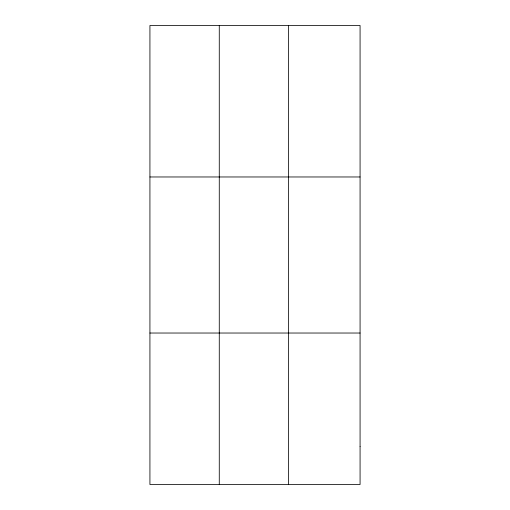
<?xml version="1.0" encoding="UTF-8"?>
<svg xmlns="http://www.w3.org/2000/svg" width="510" height="510" viewBox="0 0 510 510"><rect width="100%" height="100%" fill="white"/><g stroke="black" fill="none" stroke-linecap="round" stroke-linejoin="round"><path stroke-width="0.76" d="M219.274 484.5L219.274 25.5M288.622 484.5L288.622 25.5M149.927 176.97L360.073 176.97M149.927 333.03L360.073 333.03M360.073 446.632L360.073 484.5L149.927 484.5L149.927 25.5L360.073 25.5L360.073 446.632"/></g></svg>
